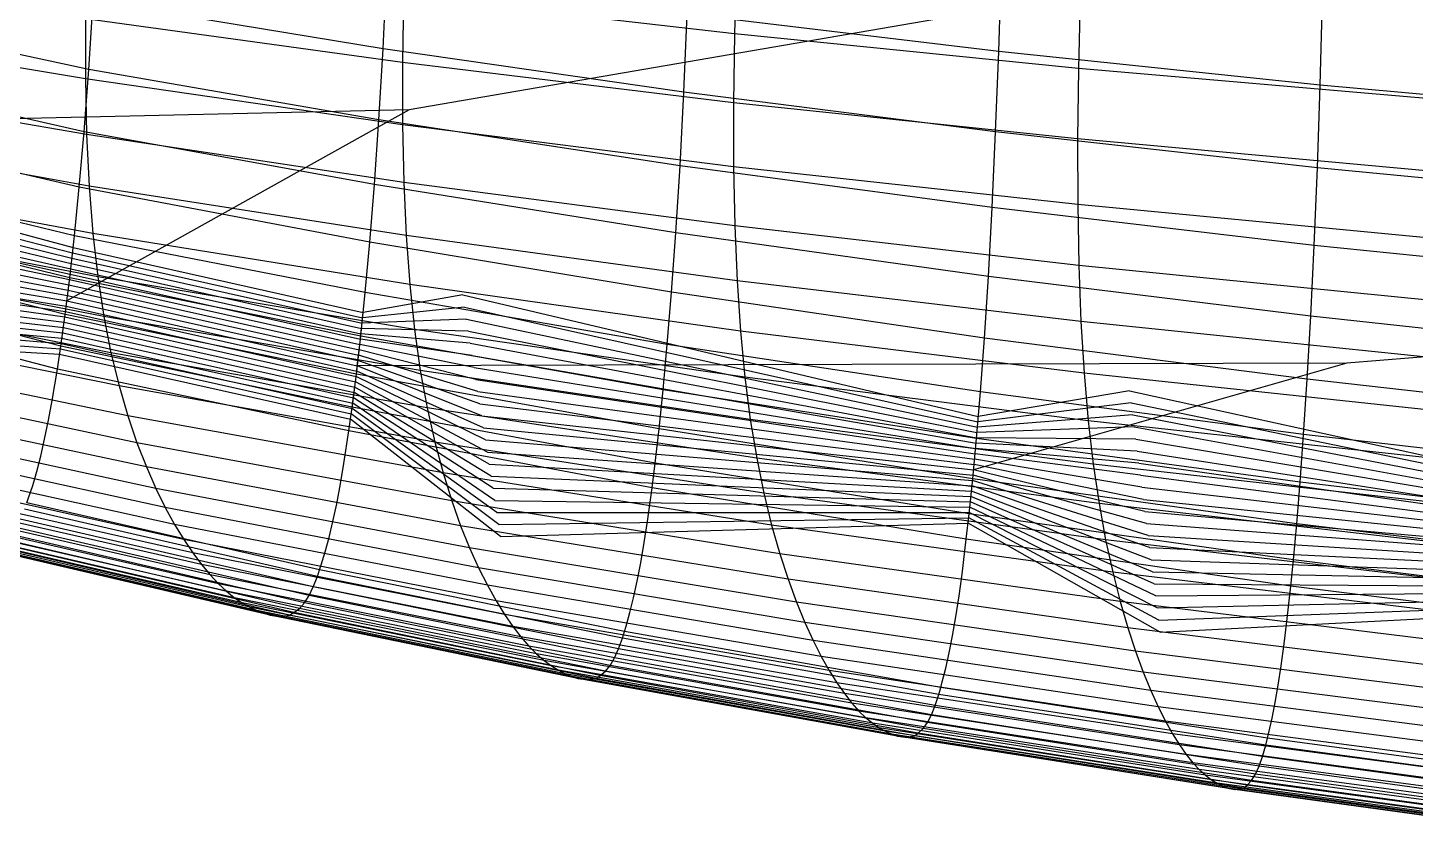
# Model space of a CAD drawing. Extents: x -483 to 483, y 0 to 271.
# Drawn here: x -348.9 to -245.2, y 14 to 74.4 of the extents above; entities that cross this region are included whole.
import ezdxf

# ---------------------------------------------------------------- set-up
doc = ezdxf.new("R2010")
doc.units = 0

msp = doc.modelspace()

# ---------------------------------------------------------------- linework, layer by layer
at = {"layer": 'default', "color": 1, "linetype": 'CONTINUOUS'}
for p, q in [((-248.77, 80.611, 379.938), (-320.355, 68.271, 220.726)), ((-320.355, 68.271, 220.726), (-386.168, 66.782, 133.416)), ((-383.481, 68.082, 96.093), (-345.474, 57.989, 105.46)), ((-320.355, 68.271, 220.726), (-345.941, 54.002, 104.757)), ((-383.335, 67.277, 96.289), (-345.518, 57.59, 105.393)), ((-383.189, 66.472, 96.485), (-345.563, 57.191, 105.325)), ((-383.043, 65.667, 96.682), (-345.608, 56.793, 105.258)), ((-382.897, 64.862, 96.878), (-345.652, 56.394, 105.191)), ((-382.751, 64.057, 97.074), (-345.697, 55.995, 105.124)), ((-382.605, 63.253, 97.271), (-345.743, 55.596, 105.055)), ((-382.459, 62.448, 97.467), (-345.792, 55.198, 104.98)), ((-382.313, 61.643, 97.664), (-345.842, 54.799, 104.906)), ((-382.168, 60.838, 97.86), (-345.891, 54.401, 104.832)), ((-382.022, 60.033, 98.056), (-345.941, 54.002, 104.757)), ((-381.876, 59.228, 98.253), (-345.99, 53.604, 104.683)), ((-381.73, 58.424, 98.449), (-346.039, 53.205, 104.609)), ((-381.584, 57.619, 98.645), (-346.091, 52.806, 104.531)), ((-381.438, 56.814, 98.842), (-346.145, 52.408, 104.449)), ((-381.292, 56.009, 99.038), (-346.2, 52.01, 104.367)), ((-163.927, 56.256, 321.547), (-250.282, 49.33, 169.495)), ((-381.146, 55.204, 99.235), (-346.254, 51.611, 104.286)), ((-381, 54.399, 99.431), (-346.308, 51.213, 104.204)), ((-346.649, 48.882, 103.691), (-367.47, 54.341, 117.636)), ((-316.354, 54.437, 51.656), (-277.822, 45.347, 68.868)), ((-380.854, 53.595, 99.627), (-346.363, 50.814, 104.122)), ((-316.212, 53.533, 51.922), (-277.855, 44.948, 68.797)), ((-380.708, 52.79, 99.824), (-346.419, 50.416, 104.036)), ((-380.562, 51.985, 100.02), (-346.479, 50.018, 103.947)), ((-316.071, 52.63, 52.188), (-277.889, 44.548, 68.727)), ((-315.929, 51.726, 52.454), (-277.922, 44.149, 68.656)), ((-315.788, 50.822, 52.72), (-277.955, 43.75, 68.586)), ((-315.646, 49.919, 52.986), (-277.991, 43.351, 68.508)), ((-347.036, 46.538, 103.108), (-346.649, 48.882, 103.691)), ((-324.859, 44.262, 90.501), (-346.649, 48.882, 103.691)), ((-250.282, 49.33, 169.495), (-324.233, 49.136, 91.547)), ((-315.504, 49.015, 53.252), (-278.028, 42.951, 68.429)), ((-250.282, 49.33, 169.495), (-278.175, 41.355, 68.116)), ((-315.363, 48.111, 53.518), (-278.065, 42.552, 68.351)), ((-315.221, 47.208, 53.784), (-278.102, 42.153, 68.272)), ((-266.511, 47.271, 27.3), (-228.798, 38.991, 49.681)), ((-347.307, 45.076, 102.701), (-347.036, 46.538, 103.108)), ((-315.079, 46.304, 54.05), (-278.139, 41.754, 68.194)), ((-266.396, 46.369, 27.58), (-228.823, 38.592, 49.609)), ((-347.6, 43.644, 102.259), (-347.307, 45.076, 102.701)), ((-314.938, 45.4, 54.316), (-278.175, 41.355, 68.116)), ((-266.282, 45.467, 27.86), (-228.848, 38.192, 49.536)), ((-347.895, 42.367, 101.816), (-347.6, 43.644, 102.259)), ((-325.23, 41.826, 89.883), (-324.859, 44.262, 90.501)), ((-302.202, 40.021, 78.24), (-324.859, 44.262, 90.501)), ((-314.796, 44.497, 54.582), (-278.212, 40.956, 68.037)), ((-314.655, 43.593, 54.849), (-278.25, 40.557, 67.956)), ((-266.168, 44.564, 28.139), (-228.874, 37.793, 49.464)), ((-266.053, 43.662, 28.419), (-228.9, 37.393, 49.39)), ((-314.513, 42.689, 55.115), (-278.291, 40.157, 67.869)), ((-265.939, 42.759, 28.699), (-228.928, 36.994, 49.31)), ((-348.193, 41.221, 101.368), (-347.895, 42.367, 101.816)), ((-325.488, 40.308, 89.452), (-325.23, 41.826, 89.883)), ((-314.371, 41.786, 55.381), (-278.332, 39.758, 67.783)), ((-265.824, 41.857, 28.978), (-228.956, 36.594, 49.229)), ((-348.496, 40.192, 100.912), (-348.193, 41.221, 101.368)), ((-314.23, 40.882, 55.647), (-278.372, 39.359, 67.696)), ((-265.71, 40.954, 29.258), (-228.985, 36.195, 49.149)), ((-348.803, 39.26, 100.449), (-348.496, 40.192, 100.912)), ((-325.769, 38.819, 88.982), (-325.488, 40.308, 89.452)), ((-314.088, 39.978, 55.913), (-278.413, 38.96, 67.61)), ((-302.549, 37.501, 77.587), (-302.202, 40.021, 78.24)), ((-278.717, 36.16, 66.96), (-302.202, 40.021, 78.24)), ((-265.595, 40.052, 29.538), (-229.013, 35.795, 49.068)), ((-348.942, 38.883, 100.239), (-348.803, 39.26, 100.449)), ((-327.057, 33.872, 86.832), (-348.942, 38.883, 100.239)), ((-326.052, 37.493, 88.511), (-325.769, 38.819, 88.982)), ((-313.946, 39.075, 56.179), (-278.453, 38.561, 67.523)), ((-265.481, 39.149, 29.817), (-229.041, 35.396, 48.988)), ((-326.337, 36.302, 88.034), (-326.052, 37.493, 88.511)), ((-313.805, 38.171, 56.445), (-278.494, 38.162, 67.436)), ((-313.663, 37.268, 56.711), (-278.538, 37.763, 67.343)), ((-313.522, 36.364, 56.977), (-278.582, 37.364, 67.248)), ((-302.792, 35.931, 77.131), (-302.549, 37.501, 77.587)), ((-265.367, 38.247, 30.097), (-229.069, 34.996, 48.907)), ((-265.252, 37.344, 30.377), (-229.098, 34.597, 48.827)), ((-326.628, 35.232, 87.549), (-326.337, 36.302, 88.034)), ((-265.138, 36.442, 30.656), (-229.127, 34.198, 48.744)), ((-303.056, 34.391, 76.635), (-302.792, 35.931, 77.131)), ((-279.039, 33.564, 66.276), (-278.717, 36.16, 66.96)), ((-254.464, 32.668, 56.746), (-278.717, 36.16, 66.96)), ((-265.023, 35.539, 30.936), (-229.158, 33.798, 48.655)), ((-327.057, 33.872, 86.832), (-326.923, 34.264, 87.056)), ((-326.923, 34.264, 87.056), (-326.628, 35.232, 87.549)), ((-303.322, 33.018, 76.136), (-303.056, 34.391, 76.635)), ((-264.909, 34.637, 31.216), (-229.189, 33.399, 48.566)), ((-304.268, 29.27, 74.358), (-327.057, 33.872, 86.832)), ((-279.264, 31.945, 65.797), (-279.039, 33.564, 66.276)), ((-264.795, 33.734, 31.495), (-229.22, 32.999, 48.477)), ((-303.59, 31.786, 75.631), (-303.322, 33.018, 76.136)), ((-264.68, 32.832, 31.775), (-229.252, 32.6, 48.388)), ((-264.566, 31.929, 32.055), (-229.283, 32.201, 48.299)), ((-254.756, 30.002, 56.032), (-254.464, 32.668, 56.746)), ((-229.507, 29.537, 47.661), (-254.464, 32.668, 56.746)), ((-303.864, 30.678, 75.117), (-303.59, 31.786, 75.631)), ((-279.508, 30.358, 65.276), (-279.264, 31.945, 65.797)), ((-264.451, 31.027, 32.334), (-229.314, 31.801, 48.21)), ((-264.337, 30.124, 32.614), (-229.347, 31.402, 48.118)), ((-304.142, 29.676, 74.594), (-303.864, 30.678, 75.117)), ((-279.754, 28.943, 64.751), (-279.508, 30.358, 65.276)), ((-264.222, 29.222, 32.894), (-229.381, 31.002, 48.02)), ((-304.268, 29.27, 74.358), (-304.142, 29.676, 74.594)), ((-280.632, 25.079, 62.88), (-304.268, 29.27, 74.358)), ((-254.961, 28.34, 55.532), (-254.756, 30.002, 56.032)), ((-280.003, 27.673, 64.22), (-279.754, 28.943, 64.751)), ((-255.183, 26.71, 54.988), (-254.961, 28.34, 55.532)), ((-280.257, 26.531, 63.679), (-280.003, 27.673, 64.22)), ((-280.515, 25.498, 63.129), (-280.257, 26.531, 63.679)), ((-255.408, 25.257, 54.44), (-255.183, 26.71, 54.988)), ((-280.632, 25.079, 62.88), (-280.515, 25.498, 63.129)), ((-256.208, 21.288, 52.484), (-280.632, 25.079, 62.88)), ((-255.634, 23.952, 53.885), (-255.408, 25.257, 54.44)), ((-255.866, 22.779, 53.32), (-255.634, 23.952, 53.885)), ((-256.101, 21.718, 52.744), (-255.866, 22.779, 53.32)), ((-256.208, 21.288, 52.484), (-256.101, 21.718, 52.744)), ((-231.063, 17.886, 43.234), (-256.208, 21.288, 52.484))]:
    msp.add_line(p, q, dxfattribs=at)
at = {"layer": 'default', "color": 5, "linetype": 'CONTINUOUS'}
for p, q in [((-295.892, 79.446, 30.364), (-296.039, 73.956, 30.05)), ((-320.771, 76.798, 43.359), (-320.856, 71.808, 43.2)), ((-296.039, 73.956, 30.05), (-320.771, 76.798, 43.359)), ((-270.205, 77.019, 18.271), (-270.336, 71.383, 17.951)), ((-344.556, 75.094, 57.617), (-344.558, 70.598, 57.614)), ((-320.856, 71.808, 43.2), (-344.556, 75.094, 57.617)), ((-344.558, 70.598, 57.614), (-367.053, 74.341, 72.981)), ((-296.039, 73.956, 30.05), (-296.113, 68.816, 29.892)), ((-270.336, 71.383, 17.951), (-296.039, 73.956, 30.05)), ((-320.856, 71.808, 43.2), (-320.853, 67.161, 43.206)), ((-296.113, 68.816, 29.892), (-320.856, 71.808, 43.2)), ((-344.558, 70.598, 57.614), (-344.467, 66.431, 57.765)), ((-320.853, 67.161, 43.206), (-344.558, 70.598, 57.614)), ((-270.336, 71.383, 17.951), (-270.4, 66.108, 17.794)), ((-243.745, 69.076, 7.141), (-270.336, 71.383, 17.951)), ((-344.467, 66.431, 57.765), (-366.964, 70.326, 73.114)), ((-296.113, 68.816, 29.892), (-296.106, 64.029, 29.906)), ((-270.4, 66.108, 17.794), (-296.113, 68.816, 29.892)), ((-344.281, 62.582, 58.076), (-366.776, 66.617, 73.398)), ((-344.467, 66.431, 57.765), (-344.281, 62.582, 58.076)), ((-320.763, 62.853, 43.374), (-344.467, 66.431, 57.765)), ((-320.853, 67.161, 43.206), (-320.763, 62.853, 43.374)), ((-296.106, 64.029, 29.906), (-320.853, 67.161, 43.206)), ((-270.4, 66.108, 17.794), (-270.39, 61.195, 17.817)), ((-243.799, 63.679, 6.986), (-270.4, 66.108, 17.794)), ((-296.106, 64.029, 29.906), (-296.019, 59.594, 30.092)), ((-270.39, 61.195, 17.817), (-296.106, 64.029, 29.906)), ((-344.003, 59.043, 58.54), (-366.492, 63.207, 73.825)), ((-344.281, 62.582, 58.076), (-344.003, 59.043, 58.54)), ((-320.583, 58.875, 43.714), (-344.281, 62.582, 58.076)), ((-320.763, 62.853, 43.374), (-320.583, 58.875, 43.714)), ((-296.019, 59.594, 30.092), (-320.763, 62.853, 43.374)), ((-270.39, 61.195, 17.817), (-270.307, 56.643, 18.02)), ((-243.788, 58.653, 7.018), (-270.39, 61.195, 17.817)), ((-343.635, 55.796, 59.154), (-366.115, 60.077, 74.393)), ((-296.019, 59.594, 30.092), (-295.848, 55.497, 30.458)), ((-270.307, 56.643, 18.02), (-296.019, 59.594, 30.092)), ((-344.003, 59.043, 58.54), (-343.635, 55.796, 59.154)), ((-320.316, 55.218, 44.214), (-344.003, 59.043, 58.54)), ((-320.583, 58.875, 43.714), (-320.316, 55.218, 44.214)), ((-295.848, 55.497, 30.458), (-320.583, 58.875, 43.714)), ((-343.181, 52.824, 59.913), (-365.647, 57.212, 75.097)), ((-270.307, 56.643, 18.02), (-270.147, 52.44, 18.411)), ((-243.711, 53.996, 7.236), (-270.307, 56.643, 18.02)), ((-343.635, 55.796, 59.154), (-343.181, 52.824, 59.913)), ((-319.965, 51.862, 44.873), (-343.635, 55.796, 59.154)), ((-320.316, 55.218, 44.214), (-319.965, 51.862, 44.873)), ((-295.596, 51.732, 30.993), (-320.316, 55.218, 44.214)), ((-295.848, 55.497, 30.458), (-295.596, 51.732, 30.993)), ((-270.147, 52.44, 18.411), (-295.848, 55.497, 30.458)), ((-342.645, 50.106, 60.808), (-365.094, 54.591, 75.929)), ((-316.354, 54.437, 51.656), (-323.799, 53.124, 92.272)), ((-316.212, 53.533, 51.922), (-323.84, 52.725, 92.203)), ((-342.039, 47.632, 61.819), (-364.469, 52.206, 76.87)), ((-343.181, 52.824, 59.913), (-342.645, 50.106, 60.808)), ((-319.532, 48.792, 45.686), (-343.181, 52.824, 59.913)), ((-315.929, 51.726, 52.454), (-323.922, 51.928, 92.067)), ((-316.071, 52.63, 52.188), (-323.881, 52.327, 92.135)), ((-319.965, 51.862, 44.873), (-319.532, 48.792, 45.686)), ((-295.267, 48.278, 31.696), (-319.965, 51.862, 44.873)), ((-270.147, 52.44, 18.411), (-269.915, 48.577, 18.979)), ((-243.566, 49.696, 7.65), (-270.147, 52.44, 18.411)), ((-315.646, 49.919, 52.986), (-324.006, 51.13, 91.926)), ((-315.788, 50.822, 52.72), (-323.963, 51.529, 91.998)), ((-295.596, 51.732, 30.993), (-295.267, 48.278, 31.696)), ((-269.915, 48.577, 18.979), (-295.596, 51.732, 30.993)), ((-341.385, 45.395, 62.911), (-363.793, 50.048, 77.887)), ((-342.645, 50.106, 60.808), (-342.039, 47.632, 61.819)), ((-319.023, 45.984, 46.644), (-342.645, 50.106, 60.808)), ((-315.221, 47.208, 53.784), (-324.142, 49.933, 91.699)), ((-315.363, 48.111, 53.518), (-324.097, 50.332, 91.774)), ((-315.504, 49.015, 53.252), (-324.051, 50.731, 91.85)), ((-314.938, 45.4, 54.316), (-324.233, 49.136, 91.547)), ((-315.079, 46.304, 54.05), (-324.188, 49.535, 91.623)), ((-319.532, 48.792, 45.686), (-319.023, 45.984, 46.644)), ((-294.861, 45.118, 32.56), (-319.532, 48.792, 45.686)), ((-340.699, 43.38, 64.056), (-363.084, 48.103, 78.955)), ((-314.513, 42.689, 55.115), (-324.376, 47.94, 91.309)), ((-314.655, 43.593, 54.849), (-324.326, 48.338, 91.392)), ((-314.796, 44.497, 54.582), (-324.278, 48.737, 91.471)), ((-295.267, 48.278, 31.696), (-294.861, 45.118, 32.56)), ((-269.611, 45.033, 19.722), (-295.267, 48.278, 31.696)), ((-269.915, 48.577, 18.979), (-269.611, 45.033, 19.722)), ((-243.356, 45.745, 8.249), (-269.915, 48.577, 18.979)), ((-342.039, 47.632, 61.819), (-341.385, 45.395, 62.911)), ((-318.448, 43.43, 47.724), (-342.039, 47.632, 61.819)), ((-314.088, 39.978, 55.913), (-324.526, 46.744, 91.058)), ((-314.23, 40.882, 55.647), (-324.476, 47.142, 91.142)), ((-314.371, 41.786, 55.381), (-324.426, 47.541, 91.225)), ((-266.511, 47.271, 27.3), (-277.822, 45.347, 68.868)), ((-339.999, 41.577, 65.225), (-362.36, 46.364, 80.045)), ((-313.805, 38.171, 56.445), (-324.627, 45.946, 90.889)), ((-313.946, 39.075, 56.179), (-324.576, 46.345, 90.975)), ((-319.023, 45.984, 46.644), (-318.448, 43.43, 47.724)), ((-294.384, 42.228, 33.577), (-319.023, 45.984, 46.644)), ((-266.396, 46.369, 27.58), (-277.855, 44.948, 68.797)), ((-339.291, 39.966, 66.408), (-361.627, 44.808, 81.147)), ((-341.385, 45.395, 62.911), (-340.699, 43.38, 64.056)), ((-317.827, 41.12, 48.89), (-341.385, 45.395, 62.911)), ((-313.522, 36.364, 56.977), (-324.737, 45.149, 90.706)), ((-313.663, 37.268, 56.711), (-324.682, 45.548, 90.797)), ((-294.861, 45.118, 32.56), (-294.384, 42.228, 33.577)), ((-269.238, 41.792, 20.635), (-294.861, 45.118, 32.56)), ((-266.282, 45.467, 27.86), (-277.889, 44.548, 68.727)), ((-269.611, 45.033, 19.722), (-269.238, 41.792, 20.635)), ((-243.081, 42.121, 9.029), (-269.611, 45.033, 19.722)), ((-266.053, 43.662, 28.419), (-277.955, 43.75, 68.586)), ((-266.168, 44.564, 28.139), (-277.922, 44.149, 68.656)), ((-338.585, 38.533, 67.586), (-360.897, 43.424, 82.247)), ((-340.699, 43.38, 64.056), (-339.999, 41.577, 65.225)), ((-317.176, 39.04, 50.112), (-340.699, 43.38, 64.056)), ((-318.448, 43.43, 47.724), (-317.827, 41.12, 48.89)), ((-293.846, 39.6, 34.722), (-318.448, 43.43, 47.724)), ((-265.71, 40.954, 29.258), (-278.065, 42.552, 68.351)), ((-265.824, 41.857, 28.978), (-278.028, 42.951, 68.429)), ((-265.939, 42.759, 28.699), (-277.991, 43.351, 68.508)), ((-337.887, 37.262, 68.751), (-360.174, 42.197, 83.334)), ((-339.999, 41.577, 65.225), (-339.291, 39.966, 66.408)), ((-316.512, 37.18, 51.36), (-339.999, 41.577, 65.225)), ((-294.384, 42.228, 33.577), (-293.846, 39.6, 34.722)), ((-268.799, 38.828, 21.706), (-294.384, 42.228, 33.577)), ((-265.481, 39.149, 29.817), (-278.139, 41.754, 68.194)), ((-265.595, 40.052, 29.538), (-278.102, 42.153, 68.272)), ((-269.238, 41.792, 20.635), (-268.799, 38.828, 21.706)), ((-242.745, 38.806, 9.986), (-269.238, 41.792, 20.635)), ((-337.203, 36.136, 69.892), (-359.466, 41.109, 84.399)), ((-317.827, 41.12, 48.89), (-317.176, 39.04, 50.112)), ((-293.266, 37.224, 35.958), (-317.827, 41.12, 48.89)), ((-265.138, 36.442, 30.656), (-278.25, 40.557, 67.956)), ((-265.252, 37.344, 30.377), (-278.212, 40.956, 68.037)), ((-265.367, 38.247, 30.097), (-278.175, 41.355, 68.116)), ((-336.533, 35.143, 71.012), (-358.772, 40.15, 85.445)), ((-339.291, 39.966, 66.408), (-338.585, 38.533, 67.586)), ((-315.841, 35.517, 52.62), (-339.291, 39.966, 66.408)), ((-293.846, 39.6, 34.722), (-293.266, 37.224, 35.958)), ((-268.306, 36.133, 22.913), (-293.846, 39.6, 34.722)), ((-264.909, 34.637, 31.216), (-278.332, 39.758, 67.783)), ((-265.023, 35.539, 30.936), (-278.291, 40.157, 67.869)), ((-335.879, 34.272, 72.104), (-358.095, 39.308, 86.464)), ((-335.237, 33.507, 73.175), (-357.43, 38.568, 87.465)), ((-327.221, 33.389, 86.558), (-349.114, 38.419, 99.981)), ((-338.585, 38.533, 67.586), (-337.887, 37.262, 68.751)), ((-315.172, 34.038, 53.876), (-338.585, 38.533, 67.586)), ((-317.176, 39.04, 50.112), (-316.512, 37.18, 51.36)), ((-292.659, 35.084, 37.253), (-317.176, 39.04, 50.112)), ((-264.566, 31.929, 32.055), (-278.453, 38.561, 67.523)), ((-264.68, 32.832, 31.775), (-278.413, 38.96, 67.61)), ((-264.795, 33.734, 31.495), (-278.372, 39.359, 67.696)), ((-268.799, 38.828, 21.706), (-268.306, 36.133, 22.913)), ((-242.351, 35.776, 11.109), (-268.799, 38.828, 21.706)), ((-334.61, 32.843, 74.223), (-356.779, 37.925, 88.443)), ((-333.998, 32.274, 75.244), (-356.146, 37.375, 89.397)), ((-327.524, 32.619, 86.052), (-349.429, 37.679, 99.507)), ((-264.222, 29.222, 32.894), (-278.582, 37.364, 67.248)), ((-264.337, 30.124, 32.614), (-278.538, 37.763, 67.343)), ((-264.451, 31.027, 32.334), (-278.494, 38.162, 67.436)), ((-333.405, 31.796, 76.234), (-355.531, 36.911, 90.323)), ((-332.834, 31.404, 77.187), (-354.939, 36.532, 91.213)), ((-328.19, 31.421, 84.94), (-350.121, 36.528, 98.465)), ((-327.842, 31.963, 85.521), (-349.76, 37.048, 99.009)), ((-337.887, 37.262, 68.751), (-337.203, 36.136, 69.892)), ((-314.511, 32.727, 55.118), (-337.887, 37.262, 68.751)), ((-316.512, 37.18, 51.36), (-315.841, 35.517, 52.62)), ((-292.039, 33.171, 38.574), (-316.512, 37.18, 51.36)), ((-293.266, 37.224, 35.958), (-292.659, 35.084, 37.253)), ((-267.773, 33.697, 24.214), (-293.266, 37.224, 35.958)), ((-332.278, 31.089, 78.116), (-354.362, 36.226, 92.081)), ((-331.746, 30.836, 79.003), (-353.812, 35.98, 92.911)), ((-331.203, 30.637, 79.91), (-353.248, 35.785, 93.758)), ((-330.744, 30.489, 80.677), (-352.772, 35.641, 94.476)), ((-330.087, 30.397, 81.774), (-352.09, 35.55, 95.502)), ((-330.034, 30.4, 81.861), (-352.036, 35.552, 95.583)), ((-329.298, 30.482, 83.091), (-351.271, 35.628, 96.734)), ((-328.969, 30.685, 83.641), (-350.93, 35.821, 97.248)), ((-328.562, 30.996, 84.32), (-350.507, 36.119, 97.884)), ((-337.203, 36.136, 69.892), (-336.533, 35.143, 71.012)), ((-313.864, 31.566, 56.334), (-337.203, 36.136, 69.892)), ((-315.841, 35.517, 52.62), (-315.172, 34.038, 53.876)), ((-291.412, 31.462, 39.909), (-315.841, 35.517, 52.62)), ((-268.306, 36.133, 22.913), (-267.773, 33.697, 24.214)), ((-241.907, 33.021, 12.371), (-268.306, 36.133, 22.913)), ((-336.533, 35.143, 71.012), (-335.879, 34.272, 72.104)), ((-313.228, 30.543, 57.527), (-336.533, 35.143, 71.012)), ((-335.879, 34.272, 72.104), (-335.237, 33.507, 73.175)), ((-312.609, 29.645, 58.69), (-335.879, 34.272, 72.104)), ((-292.659, 35.084, 37.253), (-292.039, 33.171, 38.574)), ((-267.216, 31.503, 25.576), (-292.659, 35.084, 37.253)), ((-335.237, 33.507, 73.175), (-334.61, 32.843, 74.223)), ((-312.002, 28.857, 59.832), (-335.237, 33.507, 73.175)), ((-327.524, 32.619, 86.052), (-327.221, 33.389, 86.558)), ((-327.221, 33.389, 86.558), (-327.057, 33.872, 86.832)), ((-304.423, 28.771, 74.067), (-327.221, 33.389, 86.558)), ((-315.172, 34.038, 53.876), (-314.511, 32.727, 55.118)), ((-290.789, 29.942, 41.238), (-315.172, 34.038, 53.876)), ((-267.773, 33.697, 24.214), (-267.216, 31.503, 25.576)), ((-241.429, 30.531, 13.732), (-267.773, 33.697, 24.214)), ((-334.61, 32.843, 74.223), (-333.998, 32.274, 75.244)), ((-311.408, 28.174, 60.947), (-334.61, 32.843, 74.223)), ((-333.998, 32.274, 75.244), (-333.405, 31.796, 76.234)), ((-310.829, 27.589, 62.034), (-333.998, 32.274, 75.244)), ((-327.842, 31.963, 85.521), (-327.524, 32.619, 86.052)), ((-304.709, 27.974, 73.531), (-327.524, 32.619, 86.052)), ((-314.511, 32.727, 55.118), (-313.864, 31.566, 56.334)), ((-290.172, 28.595, 42.552), (-314.511, 32.727, 55.118)), ((-292.039, 33.171, 38.574), (-291.412, 31.462, 39.909)), ((-266.648, 29.543, 26.966), (-292.039, 33.171, 38.574)), ((-333.405, 31.796, 76.234), (-332.834, 31.404, 77.187)), ((-310.268, 27.097, 63.089), (-333.405, 31.796, 76.234)), ((-332.834, 31.404, 77.187), (-332.278, 31.089, 78.116)), ((-309.728, 26.694, 64.103), (-332.834, 31.404, 77.187)), ((-328.562, 30.996, 84.32), (-328.19, 31.421, 84.94)), ((-328.19, 31.421, 84.94), (-327.842, 31.963, 85.521)), ((-305.337, 26.732, 72.35), (-328.19, 31.421, 84.94)), ((-305.009, 27.294, 72.967), (-327.842, 31.963, 85.521)), ((-313.864, 31.566, 56.334), (-313.228, 30.543, 57.527)), ((-289.568, 27.402, 43.839), (-313.864, 31.566, 56.334)), ((-291.412, 31.462, 39.909), (-290.789, 29.942, 41.238)), ((-266.074, 27.791, 28.369), (-291.412, 31.462, 39.909)), ((-267.216, 31.503, 25.576), (-266.648, 29.543, 26.966)), ((-240.929, 28.289, 15.156), (-267.216, 31.503, 25.576)), ((-332.278, 31.089, 78.116), (-331.746, 30.836, 79.003)), ((-309.201, 26.371, 65.092), (-332.278, 31.089, 78.116)), ((-331.746, 30.836, 79.003), (-331.203, 30.637, 79.91)), ((-308.699, 26.112, 66.036), (-331.746, 30.836, 79.003)), ((-331.203, 30.637, 79.91), (-330.744, 30.489, 80.677)), ((-308.185, 25.908, 67.001), (-331.203, 30.637, 79.91)), ((-330.744, 30.489, 80.677), (-330.087, 30.397, 81.774)), ((-307.75, 25.757, 67.817), (-330.744, 30.489, 80.677)), ((-330.087, 30.397, 81.774), (-330.034, 30.4, 81.861)), ((-307.129, 25.665, 68.984), (-330.087, 30.397, 81.774)), ((-330.034, 30.4, 81.861), (-329.298, 30.482, 83.091)), ((-307.08, 25.669, 69.077), (-330.034, 30.4, 81.861)), ((-329.298, 30.482, 83.091), (-328.969, 30.685, 83.641)), ((-306.383, 25.757, 70.385), (-329.298, 30.482, 83.091)), ((-328.969, 30.685, 83.641), (-328.562, 30.996, 84.32)), ((-306.072, 25.967, 70.969), (-328.969, 30.685, 83.641)), ((-305.688, 26.291, 71.691), (-328.562, 30.996, 84.32)), ((-313.228, 30.543, 57.527), (-312.609, 29.645, 58.69)), ((-288.976, 26.351, 45.101), (-313.228, 30.543, 57.527)), ((-312.609, 29.645, 58.69), (-312.002, 28.857, 59.832)), ((-288.399, 25.429, 46.331), (-312.609, 29.645, 58.69)), ((-304.423, 28.771, 74.067), (-304.268, 29.27, 74.358)), ((-290.789, 29.942, 41.238), (-290.172, 28.595, 42.552)), ((-265.502, 26.234, 29.766), (-290.789, 29.942, 41.238)), ((-266.648, 29.543, 26.966), (-266.074, 27.791, 28.369)), ((-240.418, 26.286, 16.608), (-266.648, 29.543, 26.966)), ((-312.002, 28.857, 59.832), (-311.408, 28.174, 60.947)), ((-287.832, 24.62, 47.538), (-312.002, 28.857, 59.832)), ((-311.408, 28.174, 60.947), (-310.829, 27.589, 62.034)), ((-287.279, 23.918, 48.718), (-311.408, 28.174, 60.947)), ((-304.709, 27.974, 73.531), (-304.423, 28.771, 74.067)), ((-280.776, 24.564, 62.573), (-304.423, 28.771, 74.067)), ((-290.172, 28.595, 42.552), (-289.568, 27.402, 43.839)), ((-264.937, 24.854, 31.148), (-290.172, 28.595, 42.552)), ((-310.829, 27.589, 62.034), (-310.268, 27.097, 63.089)), ((-286.739, 23.319, 49.867), (-310.829, 27.589, 62.034)), ((-310.268, 27.097, 63.089), (-309.728, 26.694, 64.103)), ((-286.216, 22.814, 50.981), (-310.268, 27.097, 63.089)), ((-305.337, 26.732, 72.35), (-305.009, 27.294, 72.967)), ((-305.009, 27.294, 72.967), (-304.709, 27.974, 73.531)), ((-281.32, 23.041, 61.414), (-305.009, 27.294, 72.967)), ((-281.041, 23.742, 62.009), (-304.709, 27.974, 73.531)), ((-289.568, 27.402, 43.839), (-288.976, 26.351, 45.101)), ((-264.384, 23.632, 32.5), (-289.568, 27.402, 43.839)), ((-266.074, 27.791, 28.369), (-265.502, 26.234, 29.766)), ((-239.903, 24.496, 18.074), (-266.074, 27.791, 28.369)), ((-309.728, 26.694, 64.103), (-309.201, 26.371, 65.092)), ((-285.713, 22.402, 52.054), (-309.728, 26.694, 64.103)), ((-309.201, 26.371, 65.092), (-308.699, 26.112, 66.036)), ((-285.223, 22.071, 53.099), (-309.201, 26.371, 65.092)), ((-308.699, 26.112, 66.036), (-308.185, 25.908, 67.001)), ((-284.755, 21.807, 54.096), (-308.699, 26.112, 66.036)), ((-306.383, 25.757, 70.385), (-306.072, 25.967, 70.969)), ((-306.072, 25.967, 70.969), (-305.688, 26.291, 71.691)), ((-282.309, 21.669, 59.307), (-306.072, 25.967, 70.969)), ((-305.688, 26.291, 71.691), (-305.337, 26.732, 72.35)), ((-281.951, 22.004, 60.069), (-305.688, 26.291, 71.691)), ((-281.625, 22.461, 60.764), (-305.337, 26.732, 72.35)), ((-288.976, 26.351, 45.101), (-288.399, 25.429, 46.331)), ((-263.841, 22.557, 33.826), (-288.976, 26.351, 45.101)), ((-265.502, 26.234, 29.766), (-264.937, 24.854, 31.148)), ((-239.39, 22.906, 19.534), (-265.502, 26.234, 29.766)), ((-308.185, 25.908, 67.001), (-307.75, 25.757, 67.817)), ((-284.276, 21.599, 55.116), (-308.185, 25.908, 67.001)), ((-307.75, 25.757, 67.817), (-307.129, 25.665, 68.984)), ((-283.871, 21.446, 55.979), (-307.75, 25.757, 67.817)), ((-307.129, 25.665, 68.984), (-307.08, 25.669, 69.077)), ((-283.293, 21.354, 57.211), (-307.129, 25.665, 68.984)), ((-307.08, 25.669, 69.077), (-306.383, 25.757, 70.385)), ((-283.247, 21.358, 57.309), (-307.08, 25.669, 69.077)), ((-282.598, 21.451, 58.691), (-306.383, 25.757, 70.385)), ((-288.399, 25.429, 46.331), (-287.832, 24.62, 47.538)), ((-263.312, 21.612, 35.118), (-288.399, 25.429, 46.331)), ((-280.776, 24.564, 62.573), (-280.632, 25.079, 62.88)), ((-287.832, 24.62, 47.538), (-287.279, 23.918, 48.718)), ((-262.794, 20.785, 36.386), (-287.832, 24.62, 47.538)), ((-287.279, 23.918, 48.718), (-286.739, 23.319, 49.867)), ((-262.287, 20.067, 37.625), (-287.279, 23.918, 48.718)), ((-281.041, 23.742, 62.009), (-280.776, 24.564, 62.573)), ((-256.339, 20.758, 52.163), (-280.776, 24.564, 62.573)), ((-264.937, 24.854, 31.148), (-264.384, 23.632, 32.5)), ((-238.883, 21.496, 20.977), (-264.937, 24.854, 31.148)), ((-286.739, 23.319, 49.867), (-286.216, 22.814, 50.981)), ((-261.793, 19.454, 38.832), (-286.739, 23.319, 49.867)), ((-286.216, 22.814, 50.981), (-285.713, 22.402, 52.054)), ((-261.314, 18.939, 40.002), (-286.216, 22.814, 50.981)), ((-281.625, 22.461, 60.764), (-281.32, 23.041, 61.414)), ((-281.32, 23.041, 61.414), (-281.041, 23.742, 62.009)), ((-256.836, 19.192, 50.949), (-281.32, 23.041, 61.414)), ((-256.581, 19.913, 51.572), (-281.041, 23.742, 62.009)), ((-264.384, 23.632, 32.5), (-263.841, 22.557, 33.826)), ((-238.387, 20.249, 22.389), (-264.384, 23.632, 32.5)), ((-285.713, 22.402, 52.054), (-285.223, 22.071, 53.099)), ((-260.854, 18.518, 41.128), (-285.713, 22.402, 52.054)), ((-285.223, 22.071, 53.099), (-284.755, 21.807, 54.096)), ((-260.405, 18.18, 42.225), (-285.223, 22.071, 53.099)), ((-284.755, 21.807, 54.096), (-284.276, 21.599, 55.116)), ((-259.976, 17.911, 43.272), (-284.755, 21.807, 54.096)), ((-282.309, 21.669, 59.307), (-281.951, 22.004, 60.069)), ((-281.951, 22.004, 60.069), (-281.625, 22.461, 60.764)), ((-257.412, 18.126, 49.54), (-281.951, 22.004, 60.069)), ((-257.115, 18.596, 50.268), (-281.625, 22.461, 60.764)), ((-263.841, 22.557, 33.826), (-263.312, 21.612, 35.118)), ((-237.901, 19.151, 23.774), (-263.841, 22.557, 33.826)), ((-284.276, 21.599, 55.116), (-283.871, 21.446, 55.979)), ((-259.539, 17.7, 44.342), (-284.276, 21.599, 55.116)), ((-283.871, 21.446, 55.979), (-283.293, 21.354, 57.211)), ((-259.168, 17.544, 45.248), (-283.871, 21.446, 55.979)), ((-283.293, 21.354, 57.211), (-283.247, 21.358, 57.309)), ((-258.639, 17.453, 46.542), (-283.293, 21.354, 57.211)), ((-283.247, 21.358, 57.309), (-282.598, 21.451, 58.691)), ((-258.597, 17.457, 46.644), (-283.247, 21.358, 57.309)), ((-282.598, 21.451, 58.691), (-282.309, 21.669, 59.307)), ((-258.004, 17.556, 48.094), (-282.598, 21.451, 58.691)), ((-257.739, 17.781, 48.74), (-282.309, 21.669, 59.307)), ((-263.312, 21.612, 35.118), (-262.794, 20.785, 36.386)), ((-237.427, 18.187, 25.123), (-263.312, 21.612, 35.118)), ((-262.794, 20.785, 36.386), (-262.287, 20.067, 37.625)), ((-236.962, 17.343, 26.446), (-262.794, 20.785, 36.386)), ((-256.581, 19.913, 51.572), (-256.339, 20.758, 52.163)), ((-256.339, 20.758, 52.163), (-256.208, 21.288, 52.484)), ((-231.18, 17.344, 42.9), (-256.339, 20.758, 52.163)), ((-262.287, 20.067, 37.625), (-261.793, 19.454, 38.832)), ((-236.507, 16.611, 27.739), (-262.287, 20.067, 37.625)), ((-256.836, 19.192, 50.949), (-256.581, 19.913, 51.572)), ((-231.396, 16.478, 42.285), (-256.581, 19.913, 51.572)), ((-261.793, 19.454, 38.832), (-261.314, 18.939, 40.002)), ((-236.065, 15.986, 28.999), (-261.793, 19.454, 38.832)), ((-261.314, 18.939, 40.002), (-260.854, 18.518, 41.128)), ((-235.635, 15.46, 30.22), (-261.314, 18.939, 40.002)), ((-257.115, 18.596, 50.268), (-256.836, 19.192, 50.949)), ((-231.624, 15.739, 41.636), (-256.836, 19.192, 50.949)), ((-260.854, 18.518, 41.128), (-260.405, 18.18, 42.225)), ((-235.223, 15.032, 31.395), (-260.854, 18.518, 41.128)), ((-260.405, 18.18, 42.225), (-259.976, 17.911, 43.272)), ((-234.82, 14.689, 32.54), (-260.405, 18.18, 42.225)), ((-259.976, 17.911, 43.272), (-259.539, 17.7, 44.342)), ((-234.437, 14.415, 33.632), (-259.976, 17.911, 43.272)), ((-259.539, 17.7, 44.342), (-259.168, 17.544, 45.248)), ((-234.044, 14.201, 34.749), (-259.539, 17.7, 44.342)), ((-258.004, 17.556, 48.094), (-257.739, 17.781, 48.74)), ((-257.739, 17.781, 48.74), (-257.412, 18.126, 49.54)), ((-232.433, 14.291, 39.335), (-257.739, 17.781, 48.74)), ((-257.412, 18.126, 49.54), (-257.115, 18.596, 50.268)), ((-232.14, 14.646, 40.168), (-257.412, 18.126, 49.54)), ((-231.874, 15.128, 40.927), (-257.115, 18.596, 50.268)), ((-259.168, 17.544, 45.248), (-258.639, 17.453, 46.542)), ((-233.712, 14.043, 35.693), (-259.168, 17.544, 45.248)), ((-258.639, 17.453, 46.542), (-258.597, 17.457, 46.644)), ((-233.238, 13.952, 37.043), (-258.639, 17.453, 46.542)), ((-258.597, 17.457, 46.644), (-258.004, 17.556, 48.094)), ((-233.201, 13.956, 37.149), (-258.597, 17.457, 46.644)), ((-232.67, 14.06, 38.661), (-258.004, 17.556, 48.094))]:
    msp.add_line(p, q, dxfattribs=at)
at = {"layer": 'default', "color": 3, "linetype": 'CONTINUOUS'}
for p, q in [((-276.298, 72.649, 72.115), (-276.104, 78.96, 72.529)), ((-322.31, 72.854, 94.758), (-322.038, 78.512, 95.212)), ((-344.294, 71.301, 107.236), (-365.007, 75.775, 120.95)), ((-344.294, 71.301, 107.236), (-343.968, 76.415, 107.726)), ((-322.31, 72.854, 94.758), (-343.968, 76.415, 107.726)), ((-252.277, 70.129, 62.092), (-252.104, 76.606, 62.516)), ((-299.821, 69.59, 82.711), (-299.57, 75.44, 83.182)), ((-276.298, 72.649, 72.115), (-299.57, 75.44, 83.182)), ((-322.617, 67.544, 94.244), (-322.31, 72.854, 94.758)), ((-299.821, 69.59, 82.711), (-322.31, 72.854, 94.758)), ((-276.527, 66.623, 71.628), (-276.298, 72.649, 72.115)), ((-252.277, 70.129, 62.092), (-276.298, 72.649, 72.115)), ((-344.646, 66.638, 106.706), (-365.377, 71.316, 120.452)), ((-344.646, 66.638, 106.706), (-344.294, 71.301, 107.236)), ((-322.617, 67.544, 94.244), (-344.294, 71.301, 107.236)), ((-300.107, 64.099, 82.175), (-299.821, 69.59, 82.711)), ((-276.527, 66.623, 71.628), (-299.821, 69.59, 82.711)), ((-252.482, 63.943, 61.591), (-252.277, 70.129, 62.092)), ((-227.569, 67.872, 53.178), (-252.277, 70.129, 62.092)), ((-322.951, 62.701, 93.688), (-322.617, 67.544, 94.244)), ((-300.107, 64.099, 82.175), (-322.617, 67.544, 94.244)), ((-345.013, 62.487, 106.153), (-365.762, 67.347, 119.934)), ((-345.013, 62.487, 106.153), (-344.646, 66.638, 106.706)), ((-322.951, 62.701, 93.688), (-344.646, 66.638, 106.706)), ((-276.788, 60.967, 71.072), (-276.527, 66.623, 71.628)), ((-252.482, 63.943, 61.591), (-276.527, 66.623, 71.628)), ((-345.377, 58.856, 105.606), (-366.142, 63.876, 119.422)), ((-300.417, 59.092, 81.592), (-300.107, 64.099, 82.175)), ((-276.788, 60.967, 71.072), (-300.107, 64.099, 82.175)), ((-252.717, 58.137, 61.018), (-252.482, 63.943, 61.591)), ((-227.749, 61.543, 52.665), (-252.482, 63.943, 61.591)), ((-345.377, 58.856, 105.606), (-345.013, 62.487, 106.153)), ((-323.299, 58.391, 93.106), (-345.013, 62.487, 106.153)), ((-323.299, 58.391, 93.106), (-322.951, 62.701, 93.688)), ((-300.417, 59.092, 81.592), (-322.951, 62.701, 93.688)), ((-345.729, 55.705, 105.075), (-366.511, 60.863, 118.927)), ((-277.072, 55.809, 70.466), (-276.788, 60.967, 71.072)), ((-252.717, 58.137, 61.018), (-276.788, 60.967, 71.072)), ((-346.068, 52.976, 104.566), (-366.864, 58.254, 118.452)), ((-345.729, 55.705, 105.075), (-345.377, 58.856, 105.606)), ((-323.645, 54.62, 92.528), (-345.377, 58.856, 105.606)), ((-323.645, 54.62, 92.528), (-323.299, 58.391, 93.106)), ((-300.742, 54.634, 80.982), (-323.299, 58.391, 93.106)), ((-300.742, 54.634, 80.982), (-300.417, 59.092, 81.592)), ((-277.072, 55.809, 70.466), (-300.417, 59.092, 81.592)), ((-252.973, 52.841, 60.391), (-252.717, 58.137, 61.018)), ((-227.956, 55.601, 52.076), (-252.717, 58.137, 61.018)), ((-346.392, 50.597, 104.077), (-367.202, 55.98, 117.996)), ((-346.068, 52.976, 104.566), (-345.729, 55.705, 105.075)), ((-323.981, 51.348, 91.967), (-345.729, 55.705, 105.075)), ((-277.371, 51.216, 69.83), (-277.072, 55.809, 70.466)), ((-252.973, 52.841, 60.391), (-277.072, 55.809, 70.466)), ((-346.649, 48.882, 103.691), (-367.47, 54.341, 117.636)), ((-323.981, 51.348, 91.967), (-323.645, 54.62, 92.528)), ((-301.065, 50.735, 80.375), (-323.645, 54.62, 92.528)), ((-301.065, 50.735, 80.375), (-300.742, 54.634, 80.982)), ((-277.371, 51.216, 69.83), (-300.742, 54.634, 80.982)), ((-346.392, 50.597, 104.077), (-346.068, 52.976, 104.566)), ((-324.304, 48.513, 91.429), (-346.068, 52.976, 104.566)), ((-253.243, 48.127, 59.731), (-252.973, 52.841, 60.391)), ((-228.183, 50.183, 51.43), (-252.973, 52.841, 60.391)), ((-324.304, 48.513, 91.429), (-323.981, 51.348, 91.967)), ((-301.379, 47.35, 79.785), (-323.981, 51.348, 91.967)), ((-277.668, 47.199, 69.196), (-277.371, 51.216, 69.83)), ((-253.243, 48.127, 59.731), (-277.371, 51.216, 69.83)), ((-346.649, 48.882, 103.691), (-346.392, 50.597, 104.077)), ((-324.614, 46.042, 90.911), (-346.392, 50.597, 104.077)), ((-301.379, 47.35, 79.785), (-301.065, 50.735, 80.375)), ((-277.668, 47.199, 69.196), (-301.065, 50.735, 80.375)), ((-324.859, 44.262, 90.501), (-346.649, 48.882, 103.691)), ((-324.614, 46.042, 90.911), (-324.304, 48.513, 91.429)), ((-301.681, 44.418, 79.218), (-324.304, 48.513, 91.429)), ((-253.512, 44.003, 59.073), (-253.243, 48.127, 59.731)), ((-228.422, 45.358, 50.749), (-253.243, 48.127, 59.731)), ((-301.681, 44.418, 79.218), (-301.379, 47.35, 79.785)), ((-277.958, 43.712, 68.579), (-301.379, 47.35, 79.785)), ((-277.958, 43.712, 68.579), (-277.668, 47.199, 69.196)), ((-253.512, 44.003, 59.073), (-277.668, 47.199, 69.196)), ((-324.859, 44.262, 90.501), (-324.614, 46.042, 90.911)), ((-301.971, 41.863, 78.672), (-324.614, 46.042, 90.911)), ((-302.202, 40.021, 78.24), (-324.859, 44.262, 90.501)), ((-301.971, 41.863, 78.672), (-301.681, 44.418, 79.218)), ((-278.237, 40.691, 67.985), (-301.681, 44.418, 79.218)), ((-278.237, 40.691, 67.985), (-277.958, 43.712, 68.579)), ((-253.775, 40.423, 58.431), (-277.958, 43.712, 68.579)), ((-253.775, 40.423, 58.431), (-253.512, 44.003, 59.073)), ((-228.661, 41.137, 50.069), (-253.512, 44.003, 59.073)), ((-302.202, 40.021, 78.24), (-301.971, 41.863, 78.672)), ((-278.505, 38.058, 67.414), (-301.971, 41.863, 78.672)), ((-278.505, 38.058, 67.414), (-278.237, 40.691, 67.985)), ((-254.027, 37.321, 57.813), (-278.237, 40.691, 67.985)), ((-278.717, 36.16, 66.96), (-302.202, 40.021, 78.24)), ((-254.027, 37.321, 57.813), (-253.775, 40.423, 58.431)), ((-228.894, 37.473, 49.406), (-253.775, 40.423, 58.431)), ((-278.717, 36.16, 66.96), (-278.505, 38.058, 67.414)), ((-254.271, 34.617, 57.218), (-278.505, 38.058, 67.414)), ((-254.271, 34.617, 57.218), (-254.027, 37.321, 57.813)), ((-229.119, 34.299, 48.767), (-254.027, 37.321, 57.813)), ((-254.464, 32.668, 56.746), (-278.717, 36.16, 66.96)), ((-254.464, 32.668, 56.746), (-254.271, 34.617, 57.218)), ((-229.335, 31.532, 48.15), (-254.271, 34.617, 57.218)), ((-229.507, 29.537, 47.661), (-254.464, 32.668, 56.746))]:
    msp.add_line(p, q, dxfattribs=at)
at = {"layer": 'default', "color": 2, "linetype": 'CONTINUOUS'}
for p, q in [((-345.563, 57.191, 105.325), (-323.881, 52.327, 92.135)), ((-345.563, 57.191, 105.325), (-345.518, 57.191, 105.393)), ((-345.518, 57.59, 105.393), (-323.84, 52.725, 92.203)), ((-345.518, 57.59, 105.393), (-345.474, 57.59, 105.46)), ((-345.474, 57.989, 105.46), (-323.799, 53.124, 92.272)), ((-345.652, 56.394, 105.191), (-323.963, 51.529, 91.998)), ((-345.652, 56.394, 105.191), (-345.608, 56.394, 105.258)), ((-345.608, 56.793, 105.258), (-323.922, 51.928, 92.067)), ((-345.608, 56.793, 105.258), (-345.563, 56.793, 105.325)), ((-345.792, 55.198, 104.98), (-324.097, 50.332, 91.774)), ((-345.792, 55.198, 104.98), (-345.743, 55.198, 105.055)), ((-345.743, 55.596, 105.055), (-324.051, 50.731, 91.85)), ((-345.743, 55.596, 105.055), (-345.697, 55.596, 105.124)), ((-345.697, 55.995, 105.124), (-324.006, 51.13, 91.926)), ((-345.697, 55.995, 105.124), (-345.652, 55.995, 105.191)), ((-345.941, 54.002, 104.757), (-324.233, 49.136, 91.547)), ((-345.941, 54.002, 104.757), (-345.891, 54.002, 104.832)), ((-345.891, 54.401, 104.832), (-324.188, 49.535, 91.623)), ((-345.891, 54.401, 104.832), (-345.842, 54.401, 104.906)), ((-345.842, 54.799, 104.906), (-324.142, 49.933, 91.699)), ((-345.842, 54.799, 104.906), (-345.792, 54.799, 104.98)), ((-346.039, 53.205, 104.609), (-324.326, 48.338, 91.392)), ((-346.039, 53.205, 104.609), (-345.99, 53.205, 104.683)), ((-345.99, 53.604, 104.683), (-324.278, 48.737, 91.471)), ((-345.99, 53.604, 104.683), (-345.941, 53.604, 104.757)), ((-323.84, 52.725, 92.203), (-323.799, 53.124, 92.272)), ((-346.2, 52.01, 104.367), (-324.476, 47.142, 91.142)), ((-346.2, 52.01, 104.367), (-346.145, 52.01, 104.449)), ((-346.145, 52.408, 104.449), (-324.426, 47.541, 91.225)), ((-346.145, 52.408, 104.449), (-346.091, 52.408, 104.531)), ((-346.091, 52.806, 104.531), (-324.376, 47.94, 91.309)), ((-346.091, 52.806, 104.531), (-346.039, 52.806, 104.609)), ((-323.963, 51.529, 91.998), (-323.922, 51.928, 92.067)), ((-323.922, 51.928, 92.067), (-323.881, 52.327, 92.135)), ((-323.881, 52.327, 92.135), (-323.84, 52.725, 92.203)), ((-346.363, 50.814, 104.122), (-324.627, 45.946, 90.889)), ((-346.363, 50.814, 104.122), (-346.308, 50.814, 104.204)), ((-346.308, 51.213, 104.204), (-324.576, 46.345, 90.975)), ((-346.308, 51.213, 104.204), (-346.254, 51.213, 104.286)), ((-346.254, 51.611, 104.286), (-324.526, 46.744, 91.058)), ((-346.254, 51.611, 104.286), (-346.2, 51.611, 104.367)), ((-324.051, 50.731, 91.85), (-324.006, 51.13, 91.926)), ((-324.006, 51.13, 91.926), (-323.963, 51.529, 91.998)), ((-346.479, 50.018, 103.947), (-324.737, 45.149, 90.706)), ((-346.479, 50.018, 103.947), (-346.419, 50.018, 104.036)), ((-346.419, 50.416, 104.036), (-324.682, 45.548, 90.797)), ((-346.419, 50.416, 104.036), (-346.363, 50.416, 104.122)), ((-324.188, 49.535, 91.623), (-324.142, 49.933, 91.699)), ((-324.142, 49.933, 91.699), (-324.097, 50.332, 91.774)), ((-324.097, 50.332, 91.774), (-324.051, 50.731, 91.85)), ((-324.278, 48.737, 91.471), (-324.233, 49.136, 91.547)), ((-324.233, 49.136, 91.547), (-324.188, 49.535, 91.623)), ((-324.426, 47.541, 91.225), (-324.376, 47.94, 91.309)), ((-324.376, 47.94, 91.309), (-324.326, 48.338, 91.392)), ((-324.326, 48.338, 91.392), (-324.278, 48.737, 91.471)), ((-324.576, 46.345, 90.975), (-324.526, 46.744, 91.058)), ((-324.526, 46.744, 91.058), (-324.476, 47.142, 91.142)), ((-324.476, 47.142, 91.142), (-324.426, 47.541, 91.225)), ((-324.682, 45.548, 90.797), (-324.627, 45.946, 90.889)), ((-324.627, 45.946, 90.889), (-324.576, 46.345, 90.975)), ((-324.737, 45.149, 90.706), (-324.682, 45.548, 90.797))]:
    msp.add_line(p, q, dxfattribs=at)

doc.saveas('drawing.dxf')
